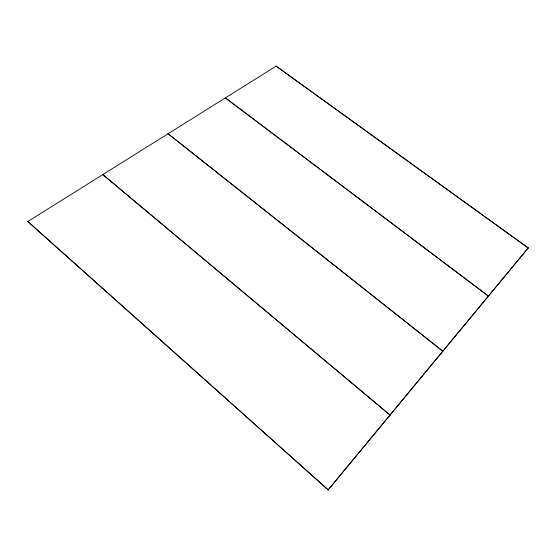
<?xml version="1.0" encoding="UTF-8"?>
<svg xmlns="http://www.w3.org/2000/svg" width="556" height="556" viewBox="0 0 556 556"><rect width="100%" height="100%" fill="white"/><g stroke="black" fill="none" stroke-linecap="round" stroke-linejoin="round"><path stroke-width="0.83" d="M276.103 66.129L528.2 247.962L276.103 66.129L27.807 221.538L328.172 489.871L528.151 248.025M328.172 489.871L528.2 247.962M328.207 489.822L27.807 221.538M102.784 174.556L390.034 415.054L102.784 174.556M168.044 133.732L442.826 351.211L168.044 133.732M225.361 97.87L488.404 296.091L225.361 97.87"/></g></svg>
